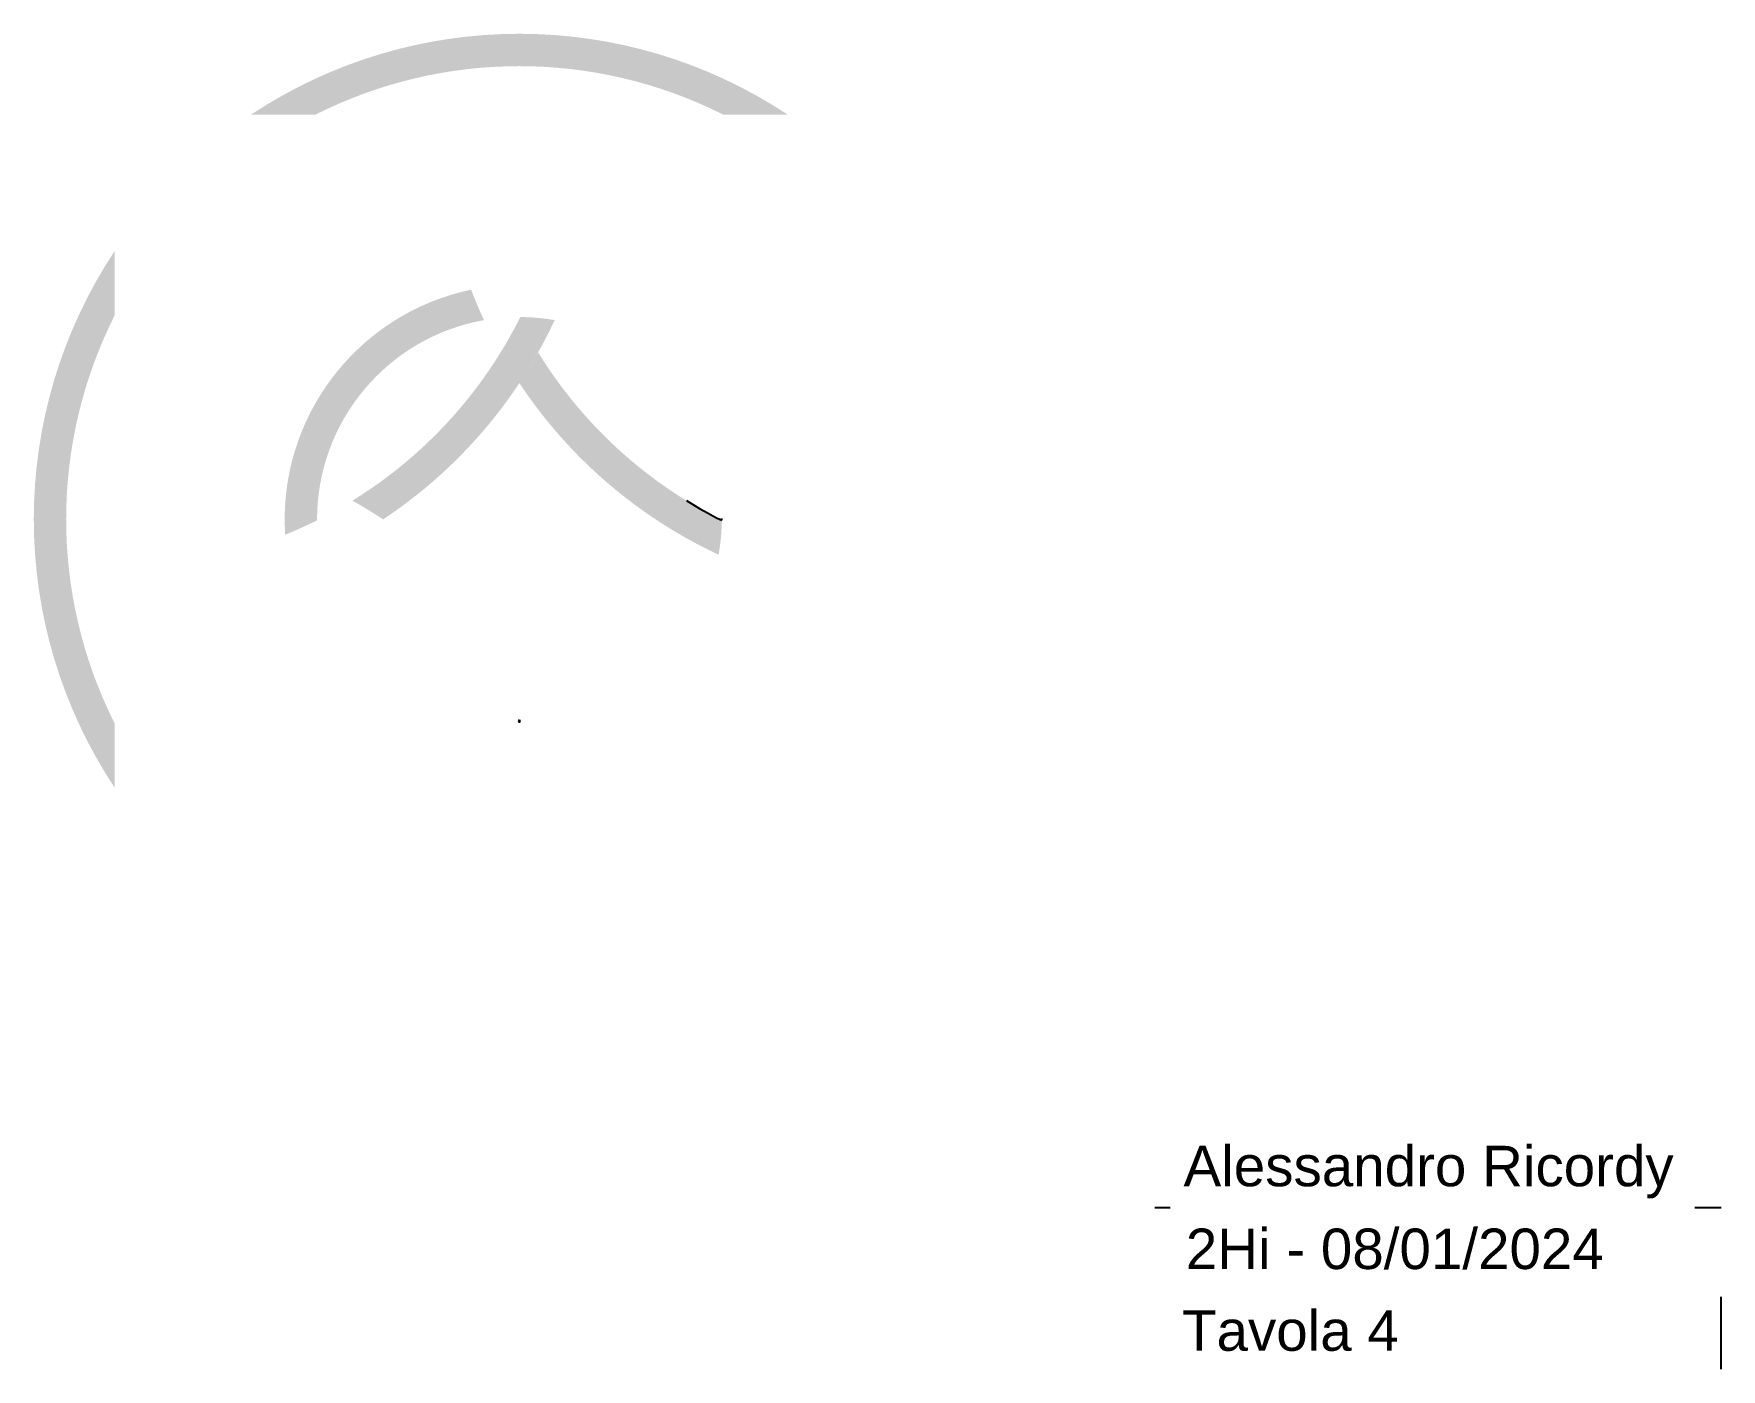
# Model space of a CAD drawing. Header units: millimetres. Extents: x -118128 to 24771, y 4545 to 7418.
# Drawn here: x -118127.7 to -117919.2, y 4545.1 to 4710.1 of the extents above.
import ezdxf

# ---------------------------------------------------------------- set-up
doc = ezdxf.new("R2010")
doc.units = ezdxf.units.MM
doc.layers.get('0').update_dxf_attribs({"color": 255})
doc.layers.add('squadratura', color=7, linetype='Continuous', plot=False)
doc.styles.get("Standard").update_dxf_attribs({"font": 'arial.ttf'})

msp = doc.modelspace()

# ---------------------------------------------------------------- hatches: boundary and pattern name
h = msp.add_hatch(color=10)
h.dxf.hatch_style = 1
h.paths.add_polyline_path([(-118100.84, 4700.11), (-118092.89, 4700.11, -0.237915), (-118042.46, 4700.11), (-118034.51, 4700.11, 0.301511)])
h = msp.add_hatch(color=10)
h.dxf.hatch_style = 1
h.paths.add_polyline_path([(-118117.67, 4616.95), (-118117.67, 4624.89, -0.237915), (-118117.67, 4675.33), (-118117.67, 4683.28, 0.301511)])
h = msp.add_hatch(color=10)
h.dxf.hatch_style = 1
h.paths.add_polyline_path([(-118072.04, 4674.73, -0.017049), (-118073.64, 4678.49, 0.373167), (-118096.61, 4648.22, 0.0193), (-118092.67, 4650, -0.36493)])
h = msp.add_hatch(color=90)
h.dxf.hatch_style = 1
h.paths.add_polyline_path([(-118063.31, 4674.73, 0.042812), (-118067.56, 4675.11, -0.139884), (-118088.3, 4652.43, -0.018543), (-118084.51, 4650.11, 0.137935)])
at = {"true_color": 0x000000}
h = msp.add_hatch(color=18, dxfattribs=at)
h.dxf.hatch_style = 1
h.paths.add_polyline_path([(-118063.31, 4674.73, 0.042812), (-118067.56, 4675.11, -0.139884), (-118088.3, 4652.43, -0.018543), (-118084.51, 4650.11, 0.137935)])
at = {"true_color": 0xffffff}
h = msp.add_hatch(color=7, dxfattribs=at)
h.dxf.hatch_style = 1
h.paths.add_polyline_path([(-118065.35, 4670.74, -0.018543), (-118067.67, 4666.95, 0.137935), (-118043.06, 4645.75, 0.042812), (-118042.67, 4650, -0.139884)])

# ---------------------------------------------------------------- linework, layer by layer
at = {"color": 7, "true_color": 0xffffff}
for centre, radius, start, end in [((-118017.67, 4700.11), 56, 238.3674, 243.4849), ((-118067.67, 4650.11), 25, 359.7484, 0.2516), ((-118017.67, 4600.11), 56, 153.2345, 153.4849), ((-118067.67, 4650.11), 25, 269.7484, 270.2516), ((-118117.67, 4600.11), 56, 26.5151, 26.7655)]:
    msp.add_arc(centre, radius, start, end, dxfattribs=at)
at = {"layer": 'squadratura'}
for p, q in [((-117989.17, 4565.11), (-117987.28, 4565.11)), ((-117922.43, 4565.11), (-117919.17, 4565.11))]:
    msp.add_line(p, q, dxfattribs=at)
msp.add_lwpolyline([(-117919.17, 4545.11), (-117919.17, 4554.05)], dxfattribs=at)

# ---------------------------------------------------------------- texts
at = {"layer": 'squadratura', "char_height": 5, "attachment_point": 1}
for s, width, insert in [('Alessandro Ricordy', 61.5214, (-117985.61, 4572.72)), ('2Hi - 08/01/2024', 62.315, (-117985.33, 4562.49)), ('Tavola 4', 70, (-117985.8, 4552.39))]:
    msp.add_mtext_dynamic_manual_height_columns(s, width=width, gutter_width=12.5, heights=[0], dxfattribs=dict(at, insert=insert))

doc.saveas('drawing.dxf')
